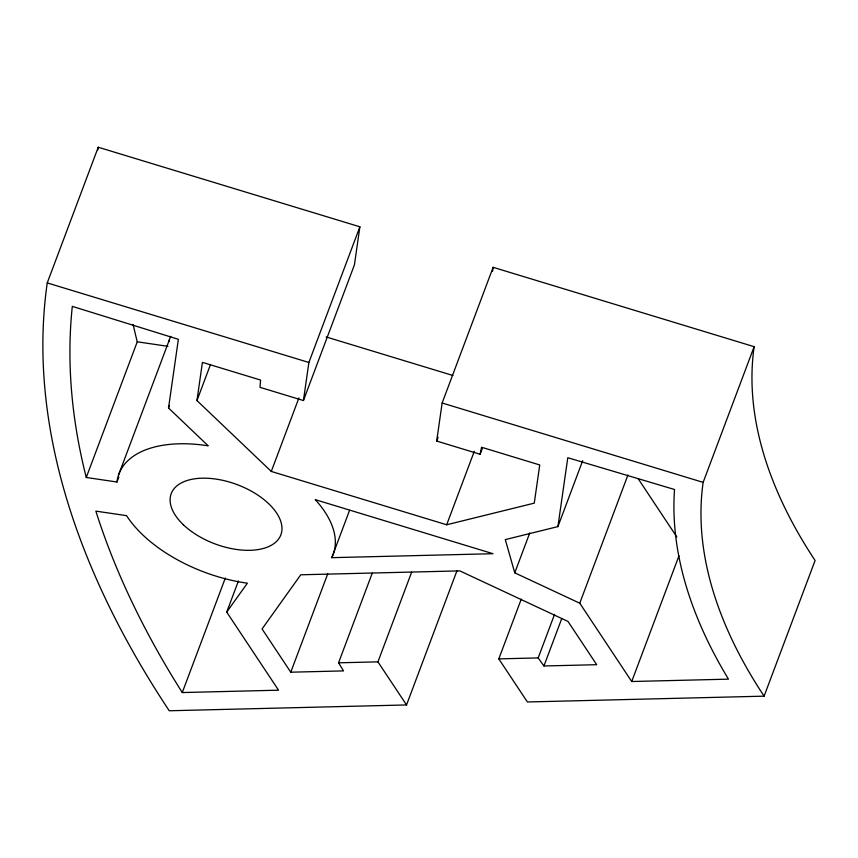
<?xml version="1.0" encoding="UTF-8"?>
<svg xmlns="http://www.w3.org/2000/svg" width="858" height="858" viewBox="0 0 858 858"><rect width="100%" height="100%" fill="white"/><g stroke="black" fill="none" stroke-linecap="round" stroke-linejoin="round"><path stroke-width="1.29" d="M168.522 408L178.367 339.307L72.308 306.37A1349.645 729.128 20.6 0 0 86.261 477.477L116.978 482.014A114.436 61.83 20.6 0 1 208.204 445.828L168.522 408L169.466 405.512M521.256 599.131L498.798 658.88L527.391 701.973L764.103 696.16L815.1 560.489A688.974 372.211 20.6 0 1 754.139 346.686L493.136 267.321L442.138 403.003L436.69 441.055L480.105 454.268L481.563 447.254L539.736 464.95L534.266 503.142L446.675 524.774L271.289 471.439L196.954 400.568L202.424 362.376L260.596 380.062L260.006 387.333L303.432 400.536L354.429 264.854L359.877 226.802L98.241 147.233L47.244 282.915A1377.959 744.433 20.6 0 0 169.241 710.767L406.531 704.944L457.057 570.506M303.432 400.536L308.88 362.473L359.877 226.802M492.578 271.257L493.136 267.321M557.915 526.608L567.792 457.722L674.538 489.5A717.299 387.516 20.6 0 0 728.474 679.15L631.724 681.52L579.761 603.206L514.768 572.833L505.298 539.607L557.915 526.608L582.711 460.639M86.261 477.477L137.259 341.795A1349.645 729.128 20.6 0 1 133.172 324.592M118.479 475.235L169.476 339.554M116.978 482.014L118.844 477.037M196.954 400.568L210.521 364.478M238.417 580.973L226.716 612.097L278.539 690.186L182.271 692.556L225.322 578.035M271.289 471.439L298.895 398.005M331.789 557.668A114.436 61.83 20.6 0 0 315.24 499.646L493.018 553.71L331.789 557.668L349.56 510.36M372.243 573.187L338.556 662.816L343.522 670.902L290.765 672.2L327.724 573.863M436.69 441.055L438.095 437.323M406.531 704.944L377.938 661.85L411.625 572.222M446.675 524.774L474.281 451.34M480.105 454.268L482.453 448.037M514.768 572.833L529.74 533M290.765 672.2L262.065 628.946L300.761 574.785L459.824 570.881L567.996 621.439L596.696 664.693L543.929 665.98L538.181 657.914L554.558 614.349M543.929 665.98L561.711 618.682M579.761 603.206L627.949 475M764.103 696.16A688.974 372.211 20.6 0 1 703.142 482.368L754.139 346.686M631.724 681.52L678.978 555.802M226.716 612.097L247.372 583.183A114.436 61.83 20.6 0 1 126.566 515.658L95.86 511.121A1349.645 729.128 20.6 0 0 182.271 692.556M338.556 662.816L377.938 661.85M498.798 658.88L538.181 657.914M137.259 341.795L167.975 346.342M326.126 336.937L452.863 375.472M47.244 282.915L308.88 362.473M442.138 403.003L703.142 482.368M638.073 478.56L676.865 537.022M97.876 149.85A1377.959 744.433 20.6 0 1 98.241 147.233M168.822 341.763A114.436 61.83 20.6 0 1 170.721 336.336M183.387 524.774A58.559 31.639 20.6 0 0 278.711 538.867A58.559 31.639 20.6 0 0 216.012 479.096A58.559 31.639 20.6 0 0 183.387 524.774"/></g></svg>
